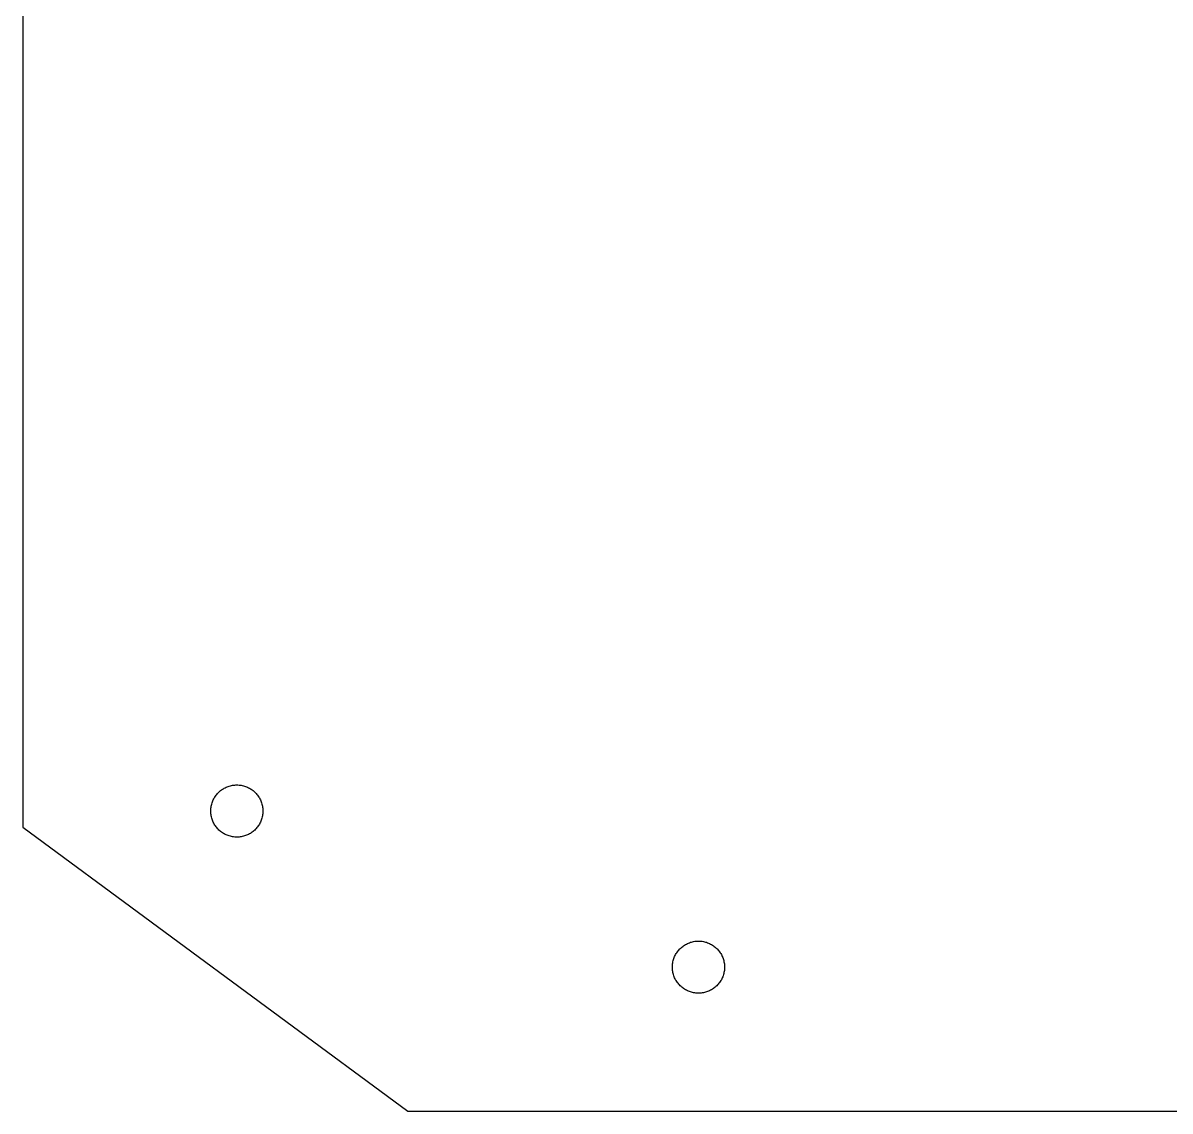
# Model space of a CAD drawing. Header units: metres. Extents: x -153 to 153, y -94 to 52.
# Drawn here: x -152.8 to -75.9, y -94 to -21 of the extents above; entities that cross this region are included whole.
import ezdxf

# ---------------------------------------------------------------- set-up
doc = ezdxf.new("R2010")
doc.units = ezdxf.units.M

msp = doc.modelspace()

# ---------------------------------------------------------------- linework, layer by layer
for p, q in [((-152.825, 52.0697), (-152.825, -74.9299)), ((-139.441, -72.3871), (-139.379, -72.3479)), ((-139.379, -72.3479), (-139.316, -72.3111)), ((-139.316, -72.3111), (-139.251, -72.2774)), ((-139.251, -72.2774), (-139.185, -72.246)), ((-139.185, -72.246), (-139.117, -72.2177)), ((-139.117, -72.2177), (-139.048, -72.1921)), ((-139.048, -72.1921), (-138.978, -72.1696)), ((-138.978, -72.1696), (-138.908, -72.1499)), ((-138.908, -72.1499), (-138.836, -72.1332)), ((-138.836, -72.1332), (-138.764, -72.1192)), ((-138.764, -72.1192), (-138.692, -72.1088)), ((-138.692, -72.1088), (-138.619, -72.101)), ((-138.619, -72.101), (-138.546, -72.0964)), ((-138.546, -72.0964), (-138.473, -72.0948)), ((-138.473, -72.0948), (-138.399, -72.0964)), ((-138.399, -72.0964), (-138.326, -72.101)), ((-138.326, -72.101), (-138.253, -72.1088)), ((-138.253, -72.1088), (-138.181, -72.1192)), ((-138.181, -72.1192), (-138.109, -72.1332)), ((-138.109, -72.1332), (-138.037, -72.1499)), ((-138.037, -72.1499), (-137.967, -72.1696)), ((-137.967, -72.1696), (-137.897, -72.1921)), ((-137.897, -72.1921), (-137.828, -72.2177)), ((-137.828, -72.2177), (-137.761, -72.246)), ((-137.761, -72.246), (-137.694, -72.2774)), ((-137.694, -72.2774), (-137.63, -72.3111)), ((-137.63, -72.3111), (-137.566, -72.3479)), ((-137.566, -72.3479), (-137.504, -72.3871)), ((-140.086, -73.1665), (-140.056, -73.0998)), ((-140.056, -73.0998), (-140.024, -73.0339)), ((-140.024, -73.0339), (-139.988, -72.97)), ((-139.988, -72.97), (-139.95, -72.9072)), ((-139.95, -72.9072), (-139.91, -72.8459)), ((-139.91, -72.8459), (-139.867, -72.7866)), ((-139.867, -72.7866), (-139.821, -72.7293)), ((-139.821, -72.7293), (-139.773, -72.6739)), ((-139.773, -72.6739), (-139.723, -72.6204)), ((-139.723, -72.6204), (-139.671, -72.5692)), ((-139.671, -72.5692), (-139.616, -72.52)), ((-139.616, -72.52), (-139.56, -72.4735)), ((-139.56, -72.4735), (-139.501, -72.4289)), ((-139.501, -72.4289), (-139.441, -72.3871)), ((-137.504, -72.3871), (-137.444, -72.4289)), ((-137.444, -72.4289), (-137.385, -72.4735)), ((-137.385, -72.4735), (-137.329, -72.52)), ((-137.329, -72.52), (-137.275, -72.5692)), ((-137.275, -72.5692), (-137.222, -72.6204)), ((-137.222, -72.6204), (-137.172, -72.6739)), ((-137.172, -72.6739), (-137.124, -72.7293)), ((-137.124, -72.7293), (-137.079, -72.7866)), ((-137.079, -72.7866), (-137.035, -72.8459)), ((-137.035, -72.8459), (-136.995, -72.9072)), ((-136.995, -72.9072), (-136.957, -72.97)), ((-136.957, -72.97), (-136.922, -73.0339)), ((-136.922, -73.0339), (-136.889, -73.0998)), ((-136.889, -73.0998), (-136.859, -73.1665)), ((-140.222, -73.8083), (-140.219, -73.735)), ((-140.222, -73.8815), (-140.222, -73.8083)), ((-140.219, -73.9548), (-140.222, -73.8815)), ((-140.219, -73.735), (-140.213, -73.6618)), ((-140.213, -73.6618), (-140.204, -73.5893)), ((-140.204, -73.5893), (-140.191, -73.5168)), ((-140.191, -73.5168), (-140.176, -73.4451)), ((-140.176, -73.4451), (-140.158, -73.3742)), ((-140.158, -73.3742), (-140.137, -73.3041)), ((-140.137, -73.3041), (-140.113, -73.2347)), ((-140.113, -73.2347), (-140.086, -73.1665)), ((-136.859, -73.1665), (-136.832, -73.2347)), ((-136.832, -73.2347), (-136.808, -73.3041)), ((-136.808, -73.3041), (-136.787, -73.3742)), ((-136.787, -73.3742), (-136.769, -73.4451)), ((-136.769, -73.4451), (-136.754, -73.5168)), ((-136.754, -73.5168), (-136.741, -73.5893)), ((-136.741, -73.5893), (-136.732, -73.6618)), ((-136.732, -73.6618), (-136.726, -73.735)), ((-136.726, -73.735), (-136.723, -73.8083)), ((-136.723, -73.8815), (-136.726, -73.9548)), ((-136.723, -73.8083), (-136.723, -73.8815)), ((-140.213, -74.0277), (-140.219, -73.9548)), ((-140.204, -74.1005), (-140.213, -74.0277)), ((-140.191, -74.1726), (-140.204, -74.1005)), ((-140.176, -74.2443), (-140.191, -74.1726)), ((-140.158, -74.3152), (-140.176, -74.2443)), ((-140.137, -74.3854), (-140.158, -74.3152)), ((-140.113, -74.4548), (-140.137, -74.3854)), ((-140.086, -74.523), (-140.113, -74.4548)), ((-140.056, -74.59), (-140.086, -74.523)), ((-140.024, -74.6555), (-140.056, -74.59)), ((-139.988, -74.7199), (-140.024, -74.6555)), ((-136.922, -74.6555), (-136.957, -74.7199)), ((-136.889, -74.59), (-136.922, -74.6555)), ((-136.859, -74.523), (-136.889, -74.59)), ((-136.832, -74.4548), (-136.859, -74.523)), ((-136.808, -74.3854), (-136.832, -74.4548)), ((-136.787, -74.3152), (-136.808, -74.3854)), ((-136.769, -74.2443), (-136.787, -74.3152)), ((-136.754, -74.1726), (-136.769, -74.2443)), ((-136.741, -74.1005), (-136.754, -74.1726)), ((-136.732, -74.0277), (-136.741, -74.1005)), ((-136.726, -73.9548), (-136.732, -74.0277)), ((-152.825, -74.9299), (-127, -93.9799)), ((-139.95, -74.7826), (-139.988, -74.7199)), ((-139.91, -74.8435), (-139.95, -74.7826)), ((-139.867, -74.9028), (-139.91, -74.8435)), ((-139.821, -74.9602), (-139.867, -74.9028)), ((-139.773, -75.0156), (-139.821, -74.9602)), ((-139.723, -75.0691), (-139.773, -75.0156)), ((-139.671, -75.1206), (-139.723, -75.0691)), ((-139.616, -75.1694), (-139.671, -75.1206)), ((-139.56, -75.2163), (-139.616, -75.1694)), ((-139.501, -75.2605), (-139.56, -75.2163)), ((-139.441, -75.3024), (-139.501, -75.2605)), ((-139.379, -75.3415), (-139.441, -75.3024)), ((-139.316, -75.3783), (-139.379, -75.3415)), ((-139.251, -75.4125), (-139.316, -75.3783)), ((-139.185, -75.4435), (-139.251, -75.4125)), ((-137.694, -75.4125), (-137.761, -75.4435)), ((-137.63, -75.3783), (-137.694, -75.4125)), ((-137.566, -75.3415), (-137.63, -75.3783)), ((-137.504, -75.3024), (-137.566, -75.3415)), ((-137.444, -75.2605), (-137.504, -75.3024)), ((-137.385, -75.2163), (-137.444, -75.2605)), ((-137.329, -75.1694), (-137.385, -75.2163)), ((-137.275, -75.1206), (-137.329, -75.1694)), ((-137.222, -75.0691), (-137.275, -75.1206)), ((-137.172, -75.0156), (-137.222, -75.0691)), ((-137.124, -74.9602), (-137.172, -75.0156)), ((-137.079, -74.9028), (-137.124, -74.9602)), ((-137.035, -74.8435), (-137.079, -74.9028)), ((-136.995, -74.7826), (-137.035, -74.8435)), ((-136.957, -74.7199), (-136.995, -74.7826)), ((-139.117, -75.4717), (-139.185, -75.4435)), ((-139.048, -75.4973), (-139.117, -75.4717)), ((-138.978, -75.5202), (-139.048, -75.4973)), ((-138.908, -75.54), (-138.978, -75.5202)), ((-138.836, -75.5566), (-138.908, -75.54)), ((-138.764, -75.5702), (-138.836, -75.5566)), ((-138.692, -75.581), (-138.764, -75.5702)), ((-138.619, -75.5888), (-138.692, -75.581)), ((-138.546, -75.5931), (-138.619, -75.5888)), ((-138.473, -75.5946), (-138.546, -75.5931)), ((-138.399, -75.5931), (-138.473, -75.5946)), ((-138.326, -75.5888), (-138.399, -75.5931)), ((-138.253, -75.581), (-138.326, -75.5888)), ((-138.181, -75.5702), (-138.253, -75.581)), ((-138.109, -75.5566), (-138.181, -75.5702)), ((-138.037, -75.54), (-138.109, -75.5566)), ((-137.967, -75.5202), (-138.037, -75.54)), ((-137.897, -75.4973), (-137.967, -75.5202)), ((-137.828, -75.4717), (-137.897, -75.4973)), ((-137.761, -75.4435), (-137.828, -75.4717)), ((-108.824, -83.1763), (-108.776, -83.1217)), ((-108.776, -83.1217), (-108.724, -83.0693)), ((-108.724, -83.0693), (-108.671, -83.0194)), ((-108.671, -83.0194), (-108.615, -82.9713)), ((-108.615, -82.9713), (-108.558, -82.9259)), ((-108.558, -82.9259), (-108.498, -82.8829)), ((-108.498, -82.8829), (-108.438, -82.8422)), ((-108.438, -82.8422), (-108.375, -82.8042)), ((-108.375, -82.8042), (-108.31, -82.769)), ((-108.31, -82.769), (-108.245, -82.7364)), ((-108.245, -82.7364), (-108.178, -82.7066)), ((-108.178, -82.7066), (-108.11, -82.6794)), ((-108.11, -82.6794), (-108.041, -82.6554)), ((-108.041, -82.6554), (-107.971, -82.6341)), ((-107.971, -82.6341), (-107.899, -82.6159)), ((-107.899, -82.6159), (-107.828, -82.6008)), ((-107.828, -82.6008), (-107.755, -82.5884)), ((-107.755, -82.5884), (-107.683, -82.5795)), ((-107.683, -82.5795), (-107.61, -82.5733)), ((-107.61, -82.5733), (-107.536, -82.5702)), ((-107.536, -82.5702), (-107.463, -82.5702)), ((-107.463, -82.5702), (-107.39, -82.5733)), ((-107.39, -82.5733), (-107.317, -82.5795)), ((-107.317, -82.5795), (-107.244, -82.5884)), ((-107.244, -82.5884), (-107.172, -82.6008)), ((-107.172, -82.6008), (-107.1, -82.6159)), ((-107.1, -82.6159), (-107.029, -82.6341)), ((-107.029, -82.6341), (-106.959, -82.6554)), ((-106.959, -82.6554), (-106.89, -82.6794)), ((-106.89, -82.6794), (-106.822, -82.7066)), ((-106.822, -82.7066), (-106.755, -82.7364)), ((-106.755, -82.7364), (-106.689, -82.769)), ((-106.689, -82.769), (-106.625, -82.8042)), ((-106.625, -82.8042), (-106.562, -82.8422)), ((-106.562, -82.8422), (-106.501, -82.8829)), ((-106.501, -82.8829), (-106.442, -82.9259)), ((-106.442, -82.9259), (-106.384, -82.9713)), ((-106.384, -82.9713), (-106.329, -83.0194)), ((-106.329, -83.0194), (-106.275, -83.0693)), ((-106.275, -83.0693), (-106.224, -83.1217)), ((-106.224, -83.1217), (-106.175, -83.1763)), ((-109.212, -83.9561), (-109.195, -83.8844)), ((-109.195, -83.8844), (-109.175, -83.8139)), ((-109.175, -83.8139), (-109.153, -83.7441)), ((-109.153, -83.7441), (-109.127, -83.6755)), ((-109.127, -83.6755), (-109.098, -83.6081)), ((-109.098, -83.6081), (-109.067, -83.5418)), ((-109.067, -83.5418), (-109.033, -83.4767)), ((-109.033, -83.4767), (-108.997, -83.4131)), ((-108.997, -83.4131), (-108.957, -83.3515)), ((-108.957, -83.3515), (-108.915, -83.291)), ((-108.915, -83.291), (-108.871, -83.2329)), ((-108.871, -83.2329), (-108.824, -83.1763)), ((-106.175, -83.1763), (-106.128, -83.2329)), ((-106.128, -83.2329), (-106.084, -83.291)), ((-106.084, -83.291), (-106.042, -83.3515)), ((-106.042, -83.3515), (-106.003, -83.4131)), ((-106.003, -83.4131), (-105.966, -83.4767)), ((-105.966, -83.4767), (-105.932, -83.5418)), ((-105.932, -83.5418), (-105.901, -83.6081)), ((-105.901, -83.6081), (-105.873, -83.6755)), ((-105.873, -83.6755), (-105.847, -83.7441)), ((-105.847, -83.7441), (-105.825, -83.8139)), ((-105.825, -83.8139), (-105.805, -83.8844)), ((-105.805, -83.8844), (-105.788, -83.9561)), ((-109.25, -84.3197), (-109.248, -84.2464)), ((-109.248, -84.3929), (-109.25, -84.3197)), ((-109.248, -84.2464), (-109.244, -84.1735)), ((-109.244, -84.4662), (-109.248, -84.3929)), ((-109.244, -84.1735), (-109.236, -84.1003)), ((-109.236, -84.539), (-109.244, -84.4662)), ((-109.236, -84.1003), (-109.225, -84.0278)), ((-109.225, -84.6115), (-109.236, -84.539)), ((-109.225, -84.0278), (-109.212, -83.9561)), ((-109.212, -84.6836), (-109.225, -84.6115)), ((-105.788, -83.9561), (-105.774, -84.0278)), ((-105.774, -84.6115), (-105.788, -84.6836)), ((-105.774, -84.0278), (-105.764, -84.1003)), ((-105.764, -84.539), (-105.774, -84.6115)), ((-105.764, -84.1003), (-105.756, -84.1735)), ((-105.756, -84.4662), (-105.764, -84.539)), ((-105.756, -84.1735), (-105.751, -84.2464)), ((-105.751, -84.3929), (-105.756, -84.4662)), ((-105.751, -84.2464), (-105.75, -84.3197)), ((-105.75, -84.3197), (-105.751, -84.3929)), ((-109.195, -84.7549), (-109.212, -84.6836)), ((-109.175, -84.8254), (-109.195, -84.7549)), ((-109.153, -84.8952), (-109.175, -84.8254)), ((-109.127, -84.9642), (-109.153, -84.8952)), ((-109.098, -85.0316), (-109.127, -84.9642)), ((-109.067, -85.0979), (-109.098, -85.0316)), ((-109.033, -85.163), (-109.067, -85.0979)), ((-108.997, -85.2262), (-109.033, -85.163)), ((-108.957, -85.2882), (-108.997, -85.2262)), ((-108.915, -85.3483), (-108.957, -85.2882)), ((-108.871, -85.4068), (-108.915, -85.3483)), ((-108.824, -85.4634), (-108.871, -85.4068)), ((-106.128, -85.4068), (-106.175, -85.4634)), ((-106.084, -85.3483), (-106.128, -85.4068)), ((-106.042, -85.2882), (-106.084, -85.3483)), ((-106.003, -85.2262), (-106.042, -85.2882)), ((-105.966, -85.163), (-106.003, -85.2262)), ((-105.932, -85.0979), (-105.966, -85.163)), ((-105.901, -85.0316), (-105.932, -85.0979)), ((-105.873, -84.9642), (-105.901, -85.0316)), ((-105.847, -84.8952), (-105.873, -84.9642)), ((-105.825, -84.8254), (-105.847, -84.8952)), ((-105.805, -84.7549), (-105.825, -84.8254)), ((-105.788, -84.6836), (-105.805, -84.7549)), ((-108.776, -85.5176), (-108.824, -85.4634)), ((-108.724, -85.57), (-108.776, -85.5176)), ((-108.671, -85.6204), (-108.724, -85.57)), ((-108.615, -85.668), (-108.671, -85.6204)), ((-108.558, -85.7138), (-108.615, -85.668)), ((-108.498, -85.7568), (-108.558, -85.7138)), ((-108.438, -85.7975), (-108.498, -85.7568)), ((-108.375, -85.8355), (-108.438, -85.7975)), ((-108.31, -85.8707), (-108.375, -85.8355)), ((-108.245, -85.9033), (-108.31, -85.8707)), ((-108.178, -85.9331), (-108.245, -85.9033)), ((-108.11, -85.9599), (-108.178, -85.9331)), ((-108.041, -85.9843), (-108.11, -85.9599)), ((-107.971, -86.0052), (-108.041, -85.9843)), ((-107.899, -86.0234), (-107.971, -86.0052)), ((-107.828, -86.0389), (-107.899, -86.0234)), ((-107.755, -86.0509), (-107.828, -86.0389)), ((-107.683, -86.0603), (-107.755, -86.0509)), ((-107.61, -86.0665), (-107.683, -86.0603)), ((-107.536, -86.0696), (-107.61, -86.0665)), ((-107.463, -86.0696), (-107.536, -86.0696)), ((-107.39, -86.0665), (-107.463, -86.0696)), ((-107.317, -86.0603), (-107.39, -86.0665)), ((-107.244, -86.0509), (-107.317, -86.0603)), ((-107.172, -86.0389), (-107.244, -86.0509)), ((-107.1, -86.0234), (-107.172, -86.0389)), ((-107.029, -86.0052), (-107.1, -86.0234)), ((-106.959, -85.9843), (-107.029, -86.0052)), ((-106.89, -85.9599), (-106.959, -85.9843)), ((-106.822, -85.9331), (-106.89, -85.9599)), ((-106.755, -85.9033), (-106.822, -85.9331)), ((-106.689, -85.8707), (-106.755, -85.9033)), ((-106.625, -85.8355), (-106.689, -85.8707)), ((-106.562, -85.7975), (-106.625, -85.8355)), ((-106.501, -85.7568), (-106.562, -85.7975)), ((-106.442, -85.7138), (-106.501, -85.7568)), ((-106.384, -85.668), (-106.442, -85.7138)), ((-106.329, -85.6204), (-106.384, -85.668)), ((-106.275, -85.57), (-106.329, -85.6204)), ((-106.224, -85.5176), (-106.275, -85.57)), ((-106.175, -85.4634), (-106.224, -85.5176)), ((-127, -93.9799), (127, -93.9799))]:
    msp.add_line(p, q)

doc.saveas('drawing.dxf')
